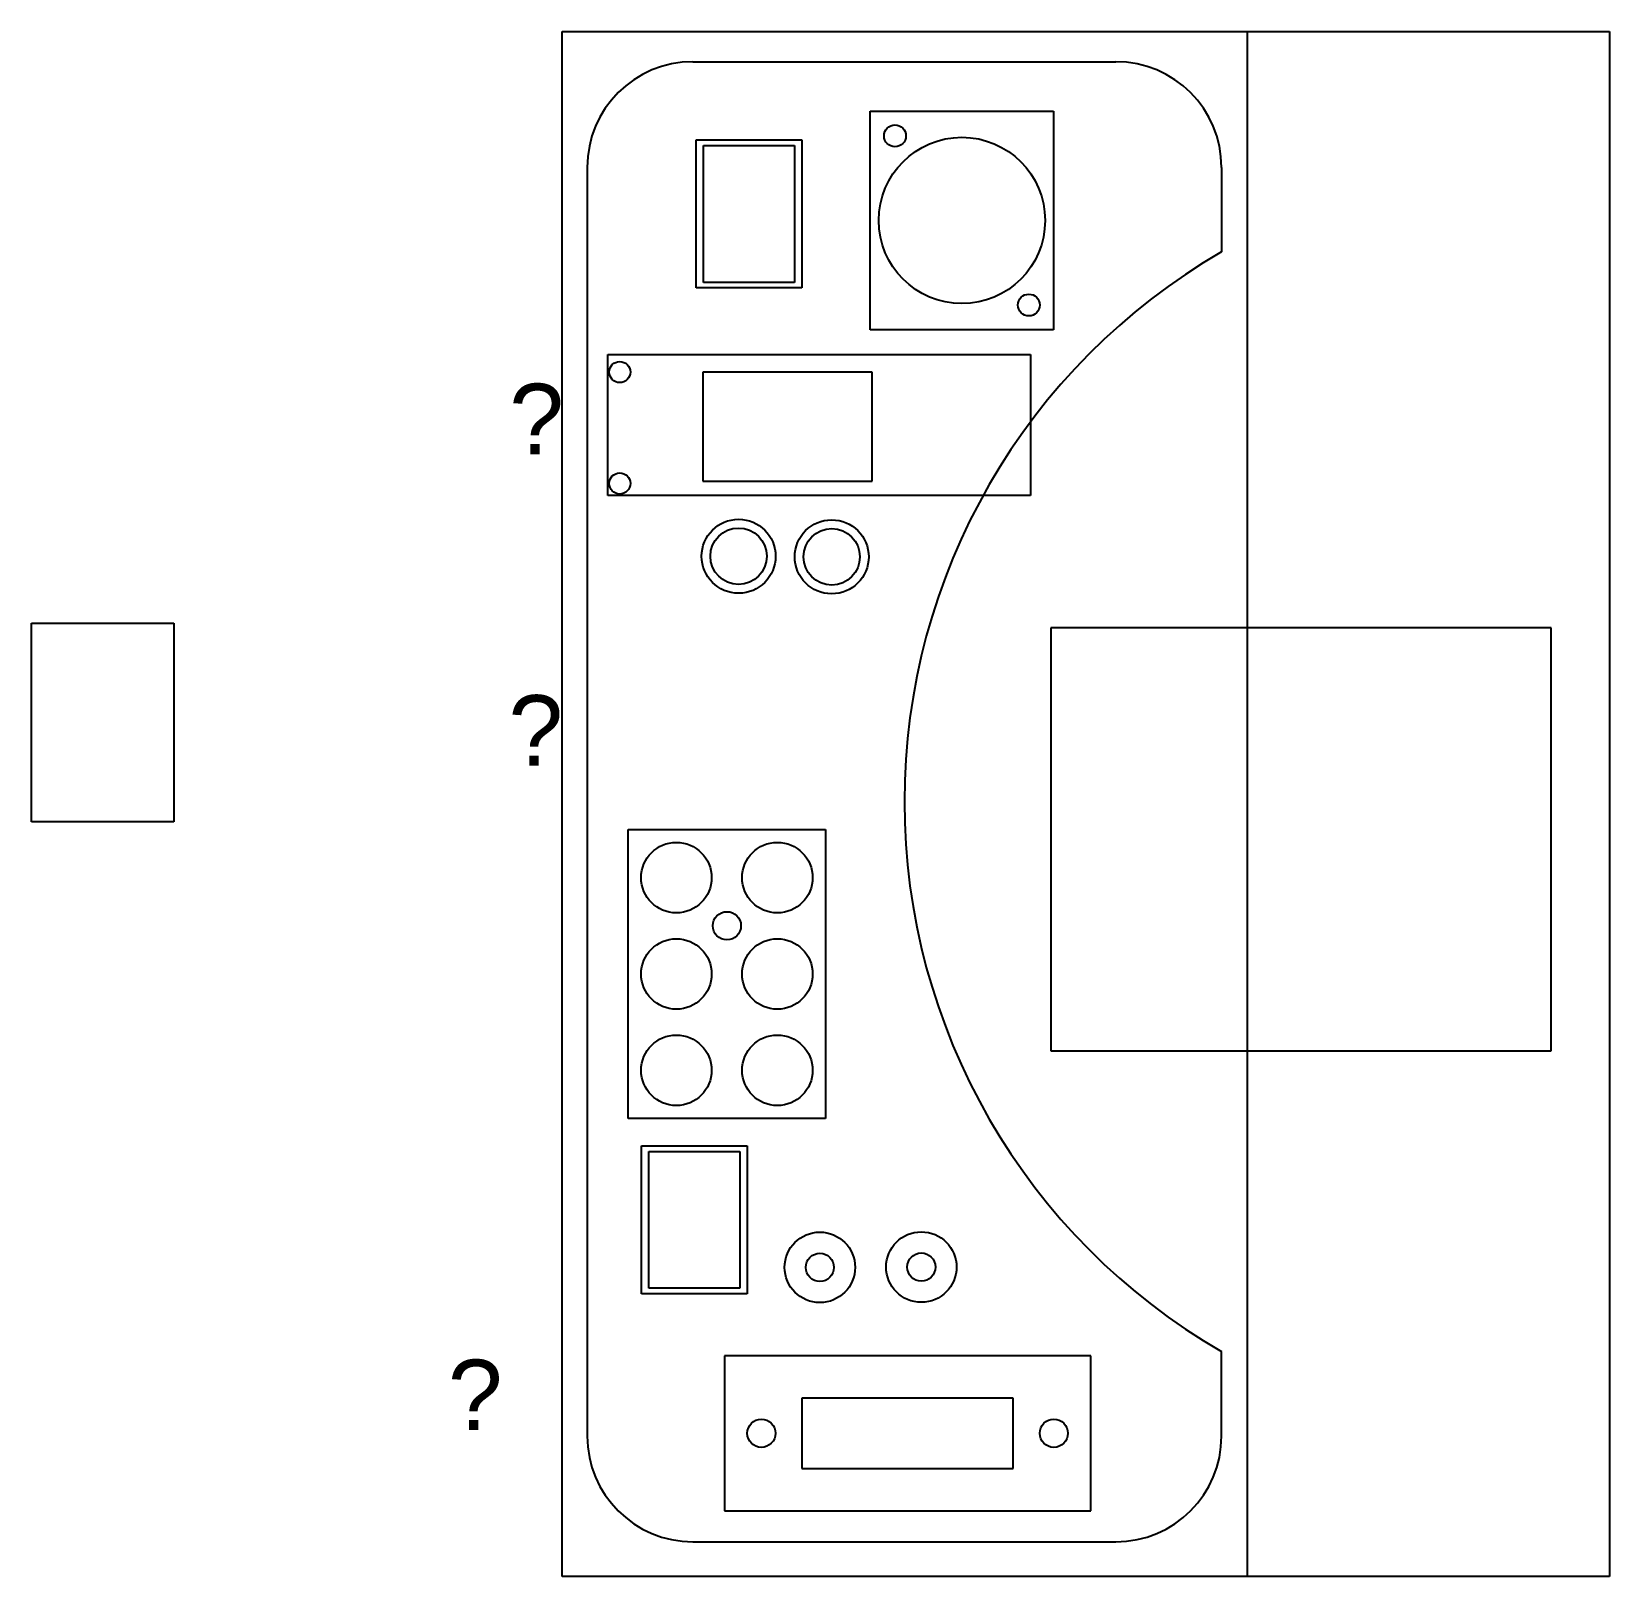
# Model space of a CAD drawing. Header units: millimetres. Extents: x -79 to 145, y -5 to 214.
import ezdxf

# ---------------------------------------------------------------- set-up
doc = ezdxf.new("R2010")
doc.units = ezdxf.units.MM
doc.layers.get('0').update_dxf_attribs({"lineweight": 25, "true_color": 0xffffff})
for name, color, linetype, lineweight, true_color in [('Holes', 2, 'Continuous', 25, 0xffff00), ('Outlines', 1, 'Continuous', 25, 0xff0000), ('Screws', 30, 'Continuous', 25, 0xff7f00)]:
    doc.layers.add(name, color=color, linetype=linetype, lineweight=lineweight, true_color=true_color)
doc.styles.add('textstyle0', font='')
doc.styles.add('textstyle1', font='')
doc.styles.add('textstyle2', font='')
doc.styles.get('textstyle0').set_extended_font_data('Arial')
doc.styles.get('textstyle1').set_extended_font_data('Arial')
doc.styles.get('textstyle2').set_extended_font_data('Arial')

msp = doc.modelspace()

# ---------------------------------------------------------------- linework, layer by layer
for p, q in [((15, 210), (75, 210)), ((0, 195), (0, 15)), ((90, 195), (90, 183)), ((90, 15), (90, 27)), ((15, 0), (75, 0))]:
    msp.add_line(p, q)
for centre, radius, start, end in [((15, 195), 15, 90, 180), ((75, 195), 15, 0, 90), ((135.1, 105), 90.1, 120.0367, 239.9633), ((15, 15), 15, 180, 270), ((75, 15), 15, 270, 0)]:
    msp.add_arc(centre, radius, start, end)
at = {"layer": 'Holes'}
for p, q in [((16.5, 178.69), (16.5, 198.09)), ((16.5, 198.09), (29.4, 198.09)), ((29.4, 198.09), (29.4, 178.69)), ((29.4, 178.69), (16.5, 178.69)), ((40.42, 165.96), (16.42, 165.96)), ((16.42, 165.96), (16.42, 150.46)), ((40.42, 150.46), (40.42, 165.96)), ((16.42, 150.46), (40.42, 150.46)), ((8.74, 35.99), (8.74, 55.39)), ((8.74, 55.39), (21.64, 55.39)), ((21.64, 55.39), (21.64, 35.99)), ((21.64, 35.99), (8.74, 35.99)), ((60.46, 20.4), (30.46, 20.4)), ((30.46, 20.4), (30.46, 10.4)), ((60.46, 10.4), (60.46, 20.4)), ((30.46, 10.4), (60.46, 10.4))]:
    msp.add_line(p, q, dxfattribs=at)
for centre, radius in [((53.17, 187.47), 11.8), ((21.48, 139.83), 4), ((34.69, 139.75), 4), ((12.65, 94.23), 5), ((26.98, 94.23), 5), ((12.65, 80.56), 5), ((26.98, 80.56), 5), ((12.65, 66.9), 5), ((26.98, 66.9), 5), ((33.01, 38.94), 2), ((47.41, 38.98), 2), ((24.71, 15.4), 2), ((66.21, 15.4), 2)]:
    msp.add_circle(centre, radius, dxfattribs=at)
at = {"layer": 'Outlines'}
for p, q in [((-3.55, 214.27), (145.05, 214.27)), ((-3.55, -4.91), (-3.55, 214.27)), ((93.66, 214.27), (93.66, -4.91)), ((145.05, 214.27), (145.05, -4.91)), ((40.17, 202.97), (66.17, 202.97)), ((40.17, 171.97), (40.17, 202.97)), ((66.17, 202.97), (66.17, 171.97)), ((15.45, 177.89), (15.45, 198.89)), ((15.45, 198.89), (30.45, 198.89)), ((30.45, 198.89), (30.45, 177.89)), ((30.45, 177.89), (15.45, 177.89)), ((66.17, 171.97), (40.17, 171.97)), ((2.92, 168.46), (62.92, 168.46)), ((2.92, 148.46), (2.92, 168.46)), ((62.92, 168.46), (62.92, 148.46)), ((62.92, 148.46), (2.92, 148.46)), ((-78.85, 102.14), (-78.85, 130.34)), ((-78.85, 130.34), (-58.65, 130.34)), ((-58.65, 130.34), (-58.65, 102.14)), ((136.79, 129.68), (65.79, 129.68)), ((65.79, 129.68), (65.79, 69.68)), ((136.79, 69.68), (136.79, 129.68)), ((-58.65, 102.14), (-78.85, 102.14)), ((5.82, 101.07), (33.82, 101.07)), ((5.82, 60.07), (5.82, 101.07)), ((33.82, 101.07), (33.82, 60.07)), ((65.79, 69.68), (136.79, 69.68)), ((33.82, 60.07), (5.82, 60.07)), ((7.69, 35.19), (7.69, 56.19)), ((7.69, 56.19), (22.69, 56.19)), ((22.69, 56.19), (22.69, 35.19)), ((22.69, 35.19), (7.69, 35.19)), ((19.46, 26.4), (19.46, 4.4)), ((71.46, 26.4), (19.46, 26.4)), ((71.46, 4.4), (71.46, 26.4)), ((19.46, 4.4), (71.46, 4.4)), ((145.05, -4.91), (-3.55, -4.91))]:
    msp.add_line(p, q, dxfattribs=at)
for centre, radius in [((21.48, 139.83), 5.25), ((34.69, 139.75), 5.25), ((33.01, 38.94), 5), ((47.41, 38.98), 5)]:
    msp.add_circle(centre, radius, dxfattribs=at)
at = {"layer": 'Screws'}
for centre, radius in [((43.67, 199.47), 1.55), ((62.67, 175.47), 1.55), ((4.62, 165.96), 1.5), ((4.62, 150.16), 1.5), ((19.82, 87.4), 2)]:
    msp.add_circle(centre, radius, dxfattribs=at)

# ---------------------------------------------------------------- texts
at = {"layer": 'Holes', "insert": (-7.3, 115.12), "char_height": 10, "attachment_point": 5, "style": 'textstyle2'}
msp.add_mtext('?', dxfattribs=at)
at = {"layer": 'Outlines', "insert": (-15.89, 20.84), "char_height": 10, "attachment_point": 5, "style": 'textstyle1'}
msp.add_mtext('?', dxfattribs=at)
at = {"layer": 'Screws', "insert": (-7.18, 159.31), "char_height": 10, "attachment_point": 5, "style": 'textstyle0'}
msp.add_mtext('?', dxfattribs=at)

doc.saveas('drawing.dxf')
